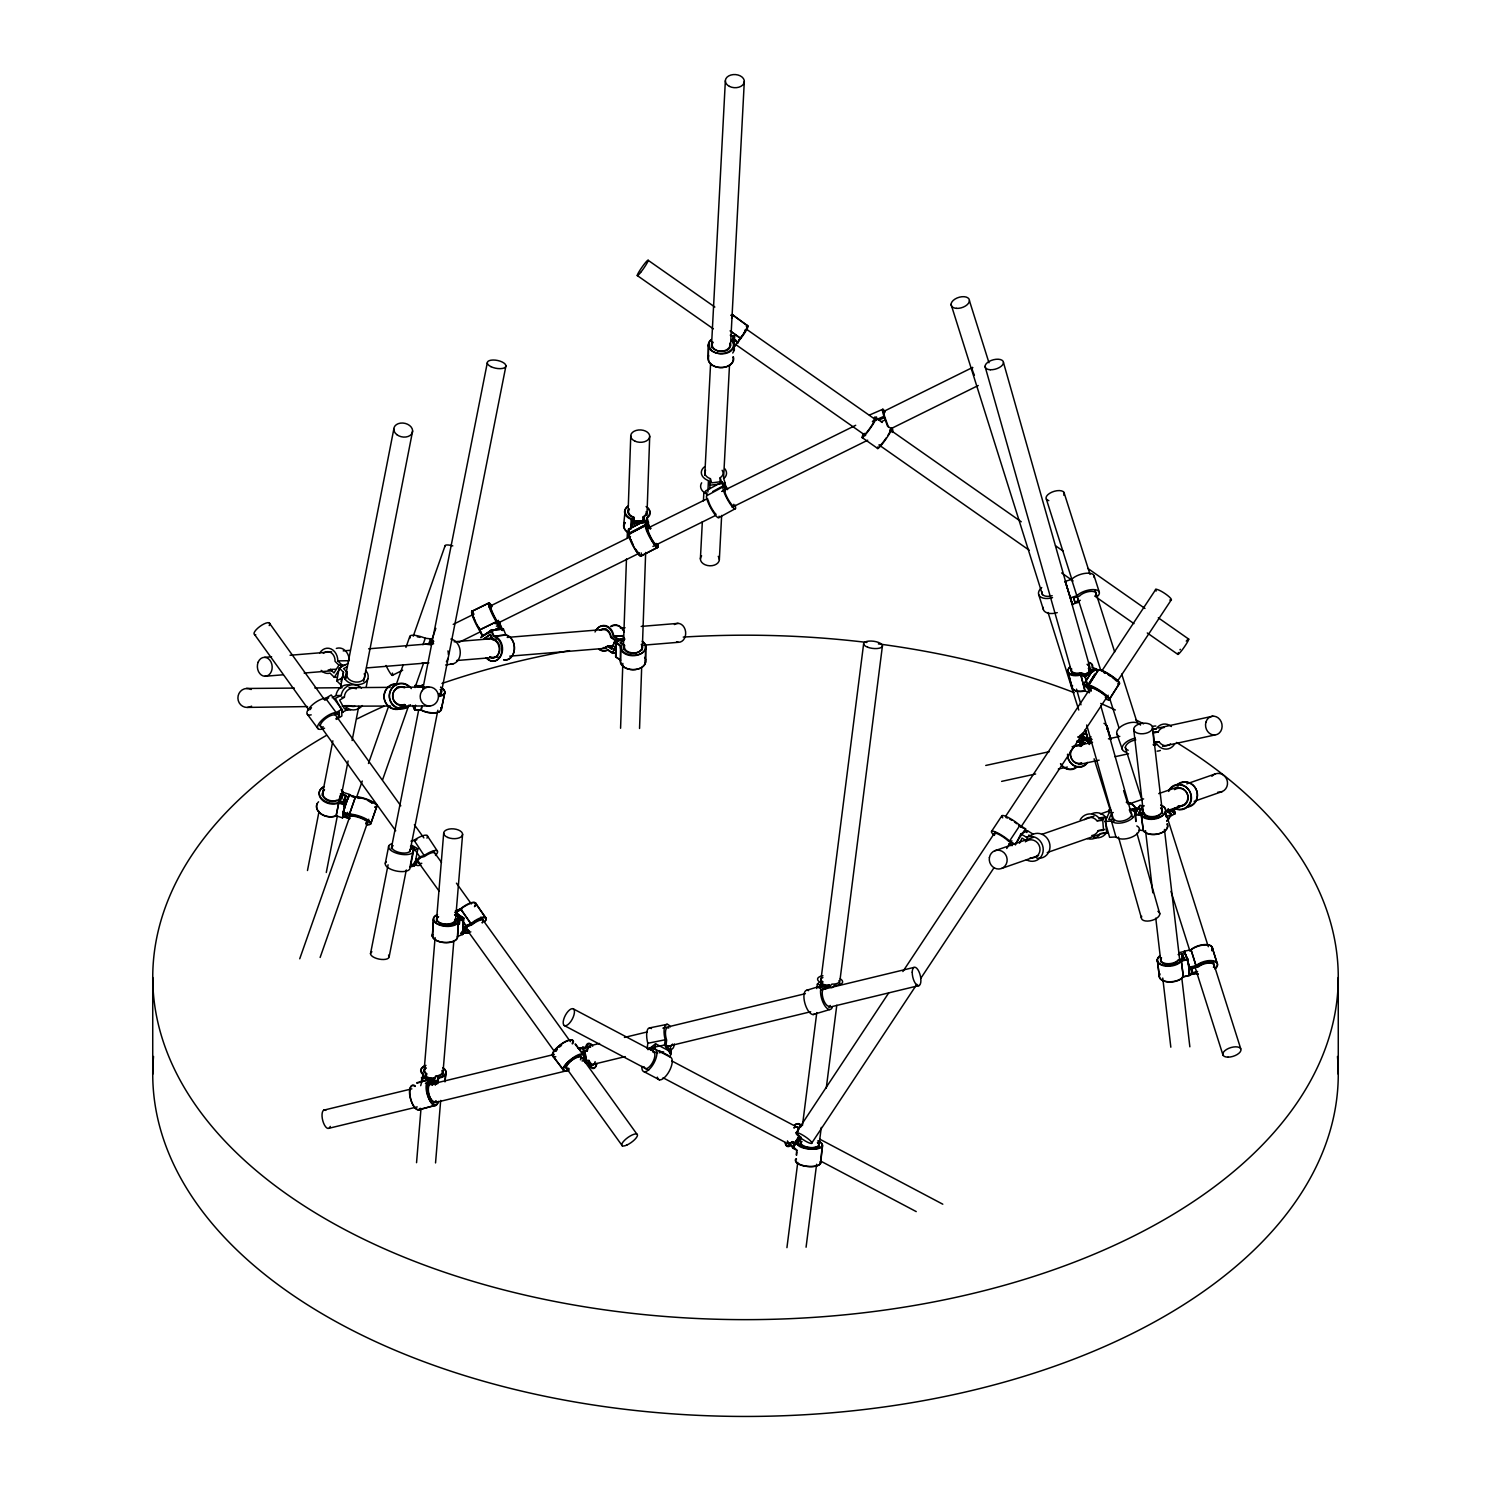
<?xml version="1.0" encoding="UTF-8"?>
<svg xmlns="http://www.w3.org/2000/svg" width="1491" height="1491" viewBox="0 0 1491 1491"><rect width="100%" height="100%" fill="white"/><g stroke="black" fill="none" stroke-linecap="round" stroke-linejoin="round"><path stroke-width="1.5" d="M595.021 631.998A12.618 10.064 89.4 0 1 605.495 625.624A12.618 10.064 89.4 0 1 613.77 635.949L618.504 639.192L621.337 639.154L616.1 642.416L615.597 656.86L620.331 660.103A12.618 8.238 2 0 0 632.967 669.627A12.618 8.238 2 0 0 645.342 660.438M620.331 660.103L620.834 645.659L616.1 642.416M620.573 728.26L622.828 663.402M623.313 649.517L626.462 558.995M627.189 538.102L627.431 531.131M628.084 512.55L630.749 435.912M624.356 648.809L624.487 645.193L620.498 642.453L624.039 640.254M631.066 527.609L631.364 519.353A12.618 8.238 2 0 1 627.953 506.306M632.519 527.329L631.364 519.353M633.172 522.931L633.358 517.526A9.188 6.001 2 0 1 628.867 509.382M643.087 520.359L643.217 516.743A9.188 6.001 2 0 0 646.237 511.562M639.546 728.465L641.633 668.378M642.286 649.89L645.659 552.453M646.498 523.881L646.703 517.694A12.618 8.238 2 0 0 648.045 508.207M646.964 515.29L649.703 436.323M647.784 528.541L646.703 517.694M645.286 663.029L645.789 648.585M432.595 936.59L433.285 919.891M454.774 923.637L454.941 919.462L459.545 917.636L459.284 923.898M432.483 934.037A12.618 6.523 4.7 0 0 443.815 942.592A12.618 6.523 4.7 0 0 457.383 936.553L462.769 934.391L463.477 917.71L458.408 919.705L457.718 936.404A12.618 6.113 2.4 0 1 444.169 942.387A12.618 6.113 2.4 0 1 432.781 934.671M708.02 358.231L708.728 344.477M700.397 558.92L702.336 521.775M703.417 500.901L703.901 491.601M704.758 475.368L710.573 363.953M711.412 347.72L725.353 80.812M707.852 492.086L708.449 480.624A12.618 8.741 3 0 1 704.516 466.813M709.735 488.694L710.368 478.667A9.188 6.355 3 0 1 705.56 470.075M719.948 482.301L720.19 477.716A9.188 6.355 3 0 0 722.129 470.28M719.352 559.535L721.644 515.439M723.582 478.313L729.528 364.587M730.497 346.024L744.307 81.446M724.756 491.359L725.185 483.289L723.713 478.686A12.618 8.741 3 0 0 724.663 468.584M733.87 350.348L734.597 336.612L730.702 335.475M1184.264 954.426L1184.45 951.146L1191.067 949.804A12.618 5.442 -17 0 1 1206.424 944.847A12.618 5.442 -17 0 1 1211.773 950.307M1184.45 951.146L1189.538 967.137L1189.11 974.965L1195.596 973.511A12.618 6.02 -17.6 0 0 1198.261 974.201M1135.508 813.527L1135.676 810.843L1137.242 810.303M796.66 1155.208L796.884 1152.003M797.424 1144.622L797.927 1137.726L799.791 1137.652L792.783 1148.163L797.014 1150.4M820.889 1162.738L822.156 1145.237M1137.391 810.004L1135.844 810.321L1135.844 821.15M432.278 936.087L433.62 919.798M421.002 1081.963L423.109 1074.601A12.618 6.523 4.7 0 1 425.42 1065.748M422.605 1080.714L423.109 1074.601M416.548 1162.682L420.947 1109.304M424.003 1072.178L435.092 937.597M436.416 921.363L443.684 833.189M425.83 1077.993L426.165 1073.911A9.188 4.734 4.7 0 1 425.662 1068.208M442.939 1067.742A12.618 6.523 4.7 0 1 438.168 1077.639L436.173 1083.733L433.415 1078.254L416.846 1083.193M437.664 1083.752L438.168 1077.639M454.923 923.991L455.258 919.91L459.862 918.102L459.358 924.196M435.54 1162.924L440.684 1100.433M442.79 1074.992L453.842 940.765M455.165 924.55L462.601 834.308M444.97 1081.832L445.809 1071.638M457.383 936.553L458.725 920.264L463.776 918.27L462.434 934.559L460.644 933.403M1184.32 954.259L1184.581 951.258L1189.632 967.734L1188.979 974.872L1195.484 973.418A12.618 5.442 -17 0 0 1198.112 973.996M623.685 524.72L625.158 510.202M630.805 529.361L631.867 518.98A12.618 8.126 5.8 0 1 628.457 505.952M632.78 526.994L631.867 518.98M633.302 522.707L633.843 517.265A9.188 5.908 5.8 0 1 629.407 508.971M634.607 525.372L633.843 517.265M643.329 520.508L643.683 516.874A9.188 5.908 5.8 0 0 646.703 511.916M650.095 528.578L646.609 524.087L647.169 517.955A12.618 8.126 5.8 0 0 646.069 506.53M647.802 528.82L648.455 522.297L647.169 517.955M651.474 1028.585A12.618 4.659 78.5 0 0 647.075 1031.008A12.618 4.659 78.5 0 0 647.802 1043.29L647.169 1048.546L664.557 1045.023L670.857 1054.379L671.472 1049.105A12.618 4.659 78.5 0 0 674.342 1043.98M641.969 1066.4A12.618 5.256 -62.1 0 0 651.697 1066.568A12.618 5.256 -62.1 0 0 654.922 1049.03L655.555 1043.775L670.894 1051.882L670.26 1057.138A12.618 5.256 -62.1 0 1 668.098 1073.129A12.618 5.256 -62.1 0 1 657.363 1077.154M664.557 1045.023L665.191 1039.767A12.618 4.659 78.5 0 1 664.837 1026.348A12.618 4.659 78.5 0 1 670.41 1026.852M672.516 1044.091A9.188 3.392 78.5 0 1 670.689 1045.731L670.13 1050.521L666.123 1044.557L666.645 1040.103A9.188 3.392 78.5 0 1 665.638 1030.635A9.188 3.392 78.5 0 1 668.732 1028.063M816.788 988.57L817.348 984.172L819.528 981.954A12.618 4.808 7.2 0 1 822.957 975.748M796.213 1154.873L796.828 1150.046L791.087 1144.92A12.618 5.386 -59 0 1 785.235 1142.553M797.573 1144.268L798.449 1137.372L800.294 1137.391L792.765 1147.604M786.931 1247.65L797.76 1162.384M799.81 1146.244L800.984 1137.037M802.456 1125.5L816.788 1012.594M820.59 982.625L863.624 643.87M820.125 988.123L820.684 983.743L822.678 981.73A9.188 3.504 7.2 0 1 822.902 977.556M822.119 986.11L822.678 981.73M806.072 1247.222L816.602 1164.266M818.652 1148.126L821.28 1127.382M826.256 1088.206L836.786 1005.251M839.433 984.507L882.448 645.752M820.348 1163.315L822.585 1145.815M420.704 1085.69L423.63 1074.34A12.618 6.635 8.1 0 1 425.941 1065.375M426.091 1077.788L426.668 1073.781A9.188 4.827 8.1 0 1 426.184 1067.91M437.963 1082.671L438.615 1078.068A12.618 6.635 8.1 0 0 443.386 1068.152M444.914 1081.441L446.219 1072.253M890.164 427.936L887.462 426.053L883.977 416.324A12.618 1.808 66.6 0 1 885.114 411.833M888.45 427.116L885.393 418.636A9.188 1.305 66.6 0 1 884.648 412.69M340.749 687.836A12.618 9.226 11.1 0 1 340.992 685.021L336.742 680.791L339.258 668.005L348.055 663.42M341.085 681.424L341.924 677.156M340.992 685.021L343.489 672.236L339.258 668.005M307.481 870.52L319.055 811.365M322.168 795.43L332.847 740.822M344.868 679.374L393.81 429.073M345.931 678.591L347.179 672.217L343.582 668.639L347.403 666.645M343.359 816.006L342.557 817.851L336.09 815.838L338.681 803.034A12.618 9.226 11.1 0 1 321.478 799.306A12.618 9.226 11.1 0 1 323.92 786.689M339.184 800.35L340.023 796.101M326.287 872.496L337.413 815.596M340.078 801.953L348.093 760.988M352.1 740.505L358.772 706.38M363.674 681.35L412.616 431.048M366.152 687.295L367.811 678.778M343.75 806.333L345.837 795.691L340.433 793.957M349.677 818.727L343.284 816.695L344.346 813.676L342.483 817.888L345.055 805.065L349.639 794.442L343.247 792.411A12.618 9.226 11.1 0 0 341.327 789.764A12.618 8.778 11.7 0 1 343.34 792.355L341.942 799.064M375.024 806.855A12.618 2.758 19 0 0 371.837 801.841A12.618 2.758 19 0 0 355.361 797.126L348.987 795.094L345.26 804.45L342.483 817.888M441.112 707.815A12.618 5.312 11.2 0 1 435.577 712.698A12.618 5.312 11.2 0 1 421.207 709.996L414.74 709.586L415.355 706.473M385.312 863.233L388.666 846.236M370.495 953.755L388.089 864.78M391.238 848.808L418.747 709.66M422.792 689.122L487.277 362.909M421.207 709.996L422.046 705.746M389.17 956.644L406.298 869.961M409.913 851.696L437.869 710.256M441.019 694.303L505.952 365.798M409.95 867.11L413.305 850.112L417.89 848.77L414.535 865.768L409.95 867.11A12.618 5.312 11.2 0 1 395.861 870.912A12.618 5.312 11.2 0 1 386.337 861.798M441.392 709.455L444.747 692.476M410.696 865.339L414.051 848.342L410.491 846.31M317.117 803.705A12.618 9.226 11.1 0 0 321.665 814.347A12.618 9.226 11.1 0 0 336.183 815.819L338.867 802.419A12.618 8.778 11.7 0 1 321.683 798.617A12.618 8.778 11.7 0 1 324.013 786.596M339.147 800.499L340.078 796.026M343.638 806.706L345.949 795.504L340.544 793.79M441.019 707.554A12.618 5.871 12.2 0 1 435.372 712.978A12.618 5.871 12.2 0 1 421.04 710.089L414.554 709.697L415.542 705.131M421.04 710.089L421.916 705.97M441.261 709.381L444.821 692.849M349.807 818.503L343.415 816.472L342.911 812.707L348.987 795.094M355.361 797.126L349.285 814.738A12.618 2.758 19 0 1 367.215 820.218A12.618 2.758 19 0 1 366.413 824.318M343.284 816.695L343.023 812.185L349.136 794.833L355.51 796.865A12.618 3.373 19.4 0 1 372.005 801.468A12.618 3.373 19.4 0 1 374.931 807.321M365.835 823.144A9.188 2.013 19 0 0 363.99 819.547A9.188 2.013 19 0 0 351.671 816.062L345.856 814.216L346.173 816.621L349.789 817.758L346.098 816.695L347.627 812.353M405.943 647.411L409.764 636.564M343.023 812.185L349.416 814.216L355.51 796.865M299.728 958.788L350.702 813.956M356.871 796.399L362.276 781.042M368.463 763.485L388.536 706.436M396.271 684.481L403.222 664.725M413.249 636.21L444.914 546.228M422.978 644.727L425.27 638.223L430.526 638.856L433.788 641.316M428.849 643.627L430.526 638.856M320.136 957.446L368.724 819.23M382.609 779.737L408.832 705.15M415.001 687.593L423.481 663.458M430.433 643.721L435.819 628.363M622.996 639.714L615.075 640.366L611.608 649.107L607.601 646.367A9.188 7.175 85.3 0 1 603.184 647.616M598.991 649.33A12.618 9.859 85.3 0 0 607.899 650.095L612.633 653.338L618.057 639.62L624.971 639.061M345.837 795.691L342.93 802.438L337.115 800.592A9.188 6.71 11.1 0 1 325.15 798.952A9.188 6.71 11.1 0 1 324.348 789.969M605.57 647.001A9.188 7.325 89.4 0 0 607.657 645.938L611.645 648.678L615.429 639.937L622.343 639.863M598.767 648.92A12.618 10.064 89.4 0 0 607.843 649.685L612.577 652.909L618.504 639.192M345.949 795.504L343.116 801.916L337.301 800.071A9.188 6.393 11.7 0 1 325.318 798.3A9.188 6.393 11.7 0 1 324.516 789.708M1136.794 825.939A12.618 6.374 -15.8 0 1 1133.514 836.339A12.618 6.374 -15.8 0 1 1115.939 836.936L1109.621 837.327L1105.129 821.485L1109.08 812.819L1113.292 812.539M1015.39 844.931L1020.832 833.898L1027.579 830.86L1033.226 834.196A12.618 11.63 65.7 0 1 1049.869 844.689A12.618 11.63 65.7 0 1 1036.636 858.033M1019.509 843.216L1022.025 838.11L1026.777 840.943A9.188 8.461 65.7 0 1 1039.823 847.447A9.188 8.461 65.7 0 1 1030.262 857.735M1027.579 830.86L1026.777 832.481L1025.528 828.754L1019.9 825.399A12.618 2.423 33.5 0 0 1006.369 816.583A12.618 2.423 33.5 0 0 1002.716 817.851M1025.417 841.856L1027.094 838.464M426.165 1073.911L424.544 1076.875L434.142 1078.813L435.633 1076.055A9.188 4.734 4.7 0 0 442.007 1070.463M426.668 1073.781L425.047 1076.744L434.589 1079.111L436.099 1076.353A9.188 4.827 8.1 0 0 442.454 1070.948M438.354 1101.327A12.618 5.33 73.4 0 1 431.402 1102.65A12.618 5.33 73.4 0 1 426.072 1086.92A12.618 5.33 73.4 0 1 431.644 1081.515L433.415 1078.254M438.019 1101.886A12.618 5.107 76.4 0 1 431.384 1103.116A12.618 5.107 76.4 0 1 426.78 1087.2A12.618 5.107 76.4 0 1 432.222 1081.832L433.993 1078.571L436.434 1084.125M434.123 1082.168L432.52 1085.131A9.188 3.709 76.4 0 0 428.886 1093.928A9.188 3.709 76.4 0 0 436.136 1100.749M438.615 1078.068L436.844 1081.329L421.86 1077.602M730.255 335.195L734.131 336.183L731.727 340.47A12.618 8.573 -0.8 0 1 728.689 351.634A12.618 8.573 -0.8 0 1 712.064 351.149A12.618 8.573 -0.8 0 1 710.797 339.873M734.597 336.612L732.174 340.917A12.618 8.741 3 0 1 729.155 352.174A12.618 8.741 3 0 1 712.53 351.112A12.618 8.741 3 0 1 711.263 339.557M738.026 342.222L740.207 337.879M734.28 346.732L740.505 338.14A12.618 1.361 -55 0 0 746.935 328.001A12.618 1.361 -55 0 0 746.488 326.212M732.733 353.032L734.336 350.18L734.131 336.183M734.057 346.974L740.598 338.625A12.618 1.826 -52.9 0 0 747.233 328.616A12.618 1.826 -52.9 0 0 746.432 326.585M1140.075 805.42L1135.024 814.067L1141.361 814.776A12.618 6.989 -6.7 0 0 1160.538 816.602A12.618 6.989 -6.7 0 0 1160.967 805.345M1069.494 667.502A12.618 6.374 -15.8 0 0 1069.513 674.249A12.618 6.374 -15.8 0 0 1080.695 675.088L1085.019 676.821L1088.411 688.767L1083.696 684.854L1093.481 668.751L1097.823 670.484A12.618 1.994 31.3 0 1 1111.112 675.889A12.618 1.994 31.3 0 1 1118.082 683.4M1091.319 690.333L1087.069 686.811L1094.692 674.286M1083.696 684.854L1088.039 686.587L1097.823 670.484M1109.453 699.521L1119.256 683.418M344.868 665.079L338.923 665.191L333.965 672.963L330.387 669.403A9.188 7.362 88.9 0 1 328.169 669.981M321.161 670.372A12.618 10.12 88.9 0 0 330.051 673.112L334.301 677.324L342.073 665.135L337.823 660.904A12.618 10.12 88.9 0 0 331.021 648.92A12.618 10.12 88.9 0 0 319.764 652.909M485.078 921.345A12.618 3.988 -35.7 0 0 483.028 917.133A12.618 3.988 -35.7 0 0 471.007 923.6L465.956 925.594L460.98 933.366L462.769 934.391M1091.077 691.321L1083.64 684.257L1093.984 668.639L1098.327 670.372A12.618 2.423 33.5 0 1 1111.596 675.796A12.618 2.423 33.5 0 1 1118.045 684.127M1091.002 690.165L1086.958 686.326L1094.99 674.174M991.627 831.288L1001.952 815.652M1083.64 684.257L1087.983 685.99L1098.327 670.372M796.287 1132.582L888.748 992.876M902.875 971.536L995.336 831.848M1005.605 816.322L1091.636 686.326M1101.905 670.82L1155.842 589.318M994.199 835.37A12.618 2.423 33.5 0 1 994.739 831.661A12.618 2.423 33.5 0 1 1009.575 841.017L1019.9 825.399M811.533 1143.411L916.835 984.321M920.692 978.487L993.882 867.911M1006.723 848.509L1011.867 840.738M1020.85 827.151L1108.167 695.235M1117.15 681.648L1171.087 600.165M1108.913 699.689L1119.256 684.071M1025.528 828.754L1015.203 844.372L1009.575 841.017M799.661 1136.012L793.864 1143.895L792.448 1141.621A9.188 3.914 -59 0 1 789.168 1142.907M462.769 930.552L465.993 926.191L471.063 924.196A12.618 3.504 -33.8 0 1 483.177 917.897A12.618 3.504 -33.8 0 1 484.892 921.624M411.628 865.731L419.586 856.878L424.171 855.536A12.618 3.578 -33.4 0 1 435.801 850.429A12.618 3.578 -33.4 0 1 435.502 855.48M434.701 853.579A9.188 2.609 -33.4 0 0 424.544 856.468L420.369 857.698L415.299 863.345L419.176 862.208A9.188 2.609 -33.4 0 0 421.804 863.308M832.313 1007.245A12.618 5.237 73.3 0 1 824.821 1005.717A12.618 5.237 73.3 0 1 820.628 989.67A12.618 5.237 73.3 0 1 827.058 987.023L829.238 984.824L830.245 987.284M584.975 1059.505L586.298 1058.219L584.342 1055.777M584.789 1060.045L586.168 1058.834L575.601 1044.129M1079.521 735.827L1082.895 733.181M1083.1 740.393L1081.739 736.107L1086.044 732.752A9.188 5.2 -17.5 0 1 1086.063 731.093M1083.174 740.244L1082 736.032L1086.305 732.659A9.188 5.517 -15.4 0 1 1086.324 730.87M1085.038 729.975L1089.25 744.121L1085.653 738.735L1080.938 742.425A12.618 11.071 72.1 0 0 1077.602 741.828M1089.548 744.512L1086.119 739.089L1081.404 742.779A12.618 10.959 77.7 0 0 1078.123 742.164M1081.739 736.107L1088.411 738.94L1091.077 736.852M1084.908 742.443L1080.621 745.817A9.188 8.051 72.1 0 0 1073.129 746.861M1091.58 739.033L1088.43 741.493L1077.937 737.057M1091.99 739.48L1088.84 741.94L1078.179 736.889M647.951 1049.701L655.555 1043.775M650.467 1049.869L653.412 1047.577L652.872 1052.031A9.188 3.821 -62.1 0 1 652.182 1063.232A9.188 3.821 -62.1 0 1 644.037 1066.661M669.757 1052.758L670.894 1051.882M480.792 637.626L490.856 630.395L503.399 628.96L505.952 635.11A12.618 9.859 85.3 0 1 514.358 649.517A12.618 9.859 85.3 0 1 503.604 659.991M503.399 628.96L502.15 629.836L498.963 627.692L496.317 621.728A12.618 1.938 63.7 0 1 488.88 605.905A12.618 1.938 63.7 0 1 492.142 606.464M480.829 637.421L491.415 630.134L503.306 629.165L502.02 630.059L499.41 627.618L496.317 620.498A9.188 1.398 63.7 0 1 490.856 609.707A9.188 1.398 63.7 0 1 491.508 606.893M1092.158 669.869L1084.908 674.808L1080.956 673.242A9.188 4.641 -15.8 0 1 1071.358 669.329M1085.019 676.821L1093.704 670.931M1096.425 669.086L1095.028 670.037L1093.481 668.751M644.597 657.363A12.618 8.592 -0.8 0 1 635.185 669.589A12.618 8.592 -0.8 0 1 620.685 660.159L615.951 656.916L615.746 642.919L623.946 637.384M623.685 640.44L620.144 642.845L624.133 645.584A9.188 6.244 -0.8 0 0 633.843 653.356A9.188 6.244 -0.8 0 0 641.279 644.392M1069.811 667.092A12.618 6.057 -13 0 0 1069.737 673.466A12.618 6.057 -13 0 0 1080.956 674.51L1085.299 676.243L1094.114 670.857M311.209 714.86A12.618 4.585 -36.5 0 1 309.811 707.424A12.618 4.585 -36.5 0 1 325.616 698.328L331.226 694.955L341.812 709.25L341.868 716.053L336.258 719.426M325.56 699.764L328.728 697.844M332.213 697.807L335.96 695.552A12.618 12.133 89.5 0 1 349.379 684.835M334.133 698.888L341.197 695.514A12.618 12.133 89.5 0 1 361.456 688.078M356.368 688.767A9.188 8.834 89.5 0 0 344.384 697.266L339.631 700.118L344.44 708.747L349.546 705.672A9.188 8.834 89.5 0 0 355.026 706.305M324.572 728.242A12.618 4.585 -36.5 0 1 319.391 722.949A12.618 4.585 -36.5 0 1 336.202 712.623L341.812 709.25M341.83 712.437L348.726 709.064A12.618 12.133 89.5 0 0 362.406 705.578M335.922 718.532L339.333 716.481L339.296 712.139L334.562 714.99A9.188 3.336 -36.5 0 0 322.895 721.048A9.188 3.336 -36.5 0 0 323.379 726.937M1174.013 809.743L1175.169 813.676L1168.012 808.998L1169.279 811.384L1174.796 808.308A12.618 11.816 70.8 0 0 1190.172 802.307A12.618 11.816 70.8 0 0 1184.227 785.72A12.618 11.816 70.8 0 0 1168.553 790.901M1166.707 821.112A12.618 6.523 -16.3 0 0 1169.652 816.77L1175.318 813.49L1168.329 809.389L1169.634 811.756L1175.169 808.681A12.618 11.835 62.4 0 0 1190.582 802.661A12.618 11.835 62.4 0 0 1184.339 786.204A12.618 11.835 62.4 0 0 1168.627 791.404M631.96 532.045L646.609 524.087M641.205 552.919A12.618 2.348 61.4 0 1 634.719 548.856A12.618 2.348 61.4 0 1 629.668 533.927L646.143 524.962L643.683 516.874M641.41 555.994L657.866 547.029M727.813 489.085L722.073 482.003L705.597 490.93L707.051 495.534A12.618 2.386 61.6 0 0 711.673 509.605A12.618 2.386 61.6 0 0 719.091 516.203M712.884 491.434L723.88 485.488L727.273 489.682M707.051 495.534L723.545 486.606L722.073 482.003M721.905 491.452L725.204 489.663L723.88 485.488M719.016 517.526L735.492 508.599M1169.634 811.756L1179.064 806.631M336.742 680.791L341.979 678.07M650.766 528.615L645.435 520.732L628.531 529.081L629.817 533.443A12.618 1.938 63.7 0 0 633.899 546.787A12.618 1.938 63.7 0 0 640.85 554.857M630.171 532.604L647.075 524.254L650.244 528.932M488.694 603.016L471.79 611.385L488.955 603.035M629.817 533.443L646.721 525.074A12.618 1.938 63.7 0 0 651.679 540.059A12.618 1.938 63.7 0 0 657.345 544.55M453.227 624.375L474.082 614.05M488.675 606.837L630.488 536.685M647.169 528.429L707.647 498.516M722.24 491.303L855.704 425.289M882.802 411.87L972.486 367.513M482.525 636.377L479.412 630.097L496.317 621.728M495.236 623.462L498.609 621.784A9.188 1.398 63.7 0 0 498.329 620.368M392.245 675.386L402.682 670.223M458.986 642.379L479.841 632.054M496.522 623.797L638.316 553.664M652.928 546.433L715.475 515.495M732.156 507.238L867.706 440.199M890.649 428.849L978.245 385.517M496.428 626.201L500.175 624.338A12.618 1.938 63.7 0 0 499.727 622.343M640.739 555.919L657.661 547.57M482.059 636.061L498.963 627.692M482.674 636.154L479.636 629.854L496.764 621.654A12.618 1.305 64.4 0 1 489.887 607.061A12.618 1.305 64.4 0 1 490.483 604.47M495.031 623.629L498.46 621.989A9.188 0.951 64.4 0 0 498.069 620.573M482.283 635.8L499.41 627.618M1020.832 833.898L1026.46 837.252L1033.226 834.196M869.421 415.057L882.896 409.224M878.199 418.822L883.977 416.324M878.889 420.052L883.678 417.983M881.274 421.711L885.132 420.052M474.492 906.658A12.618 3.988 -35.7 0 0 472.461 902.428A12.618 3.988 -35.7 0 0 460.439 908.895L455.389 910.908L465.956 925.594M474.697 906.398A12.618 3.504 -33.8 0 0 472.982 902.651A12.618 3.504 -33.8 0 0 460.849 908.97L455.799 910.964L465.993 926.191M456.749 911.411L461.353 909.603M457.085 911.374L461.688 909.566M468.565 930.775A9.188 2.907 -35.7 0 1 467.988 930.067L463.701 931.745L467.317 926.116L471.92 924.308A9.188 2.907 -35.7 0 1 480.978 919.295A9.188 2.907 -35.7 0 1 482.339 922.594M461.576 933.739L464.95 932.415A12.618 3.504 -33.8 0 0 470.839 931.856M461.986 933.776L465.341 932.453A12.618 3.988 -35.7 0 0 468.603 932.975M994.553 850.858L1033.449 837.308M1042.079 834.289L1093.947 816.211M1100.414 813.956L1111.224 810.191M1128.501 804.171L1143.634 798.896M1158.749 793.622L1178.207 786.838M1186.836 783.837L1214.923 774.053M1139.907 808.402L1135.676 807.917L1129.339 810.135L1135.676 810.843M1001.859 868.358L1038.575 855.554M1047.222 852.554L1099.072 834.475M1166.055 811.123L1185.494 804.357M1194.142 801.338L1222.229 791.553M1174.796 808.308L1181.133 806.091L1169.279 811.384M1076.949 741.549L1085.653 738.735M1094.04 577.483A12.618 5.442 -17.6 0 0 1086.231 573.234A12.618 5.442 -17.6 0 0 1071.619 579.365L1065.189 581.397L1065.543 582.515M1077.546 598.115L1078.832 602.215L1072.42 604.246L1070.408 597.816L1076.837 595.785A12.618 5.442 -17.6 0 1 1093.183 589.579A12.618 5.442 -17.6 0 1 1098.047 595.878M1080.323 600.314L1074.899 602.029L1073.595 597.928L1079.465 596.083A9.188 3.951 -17.6 0 1 1091.673 591.331A9.188 3.951 -17.6 0 1 1094.785 596.288M806.799 990.21L823.423 985.216M818.876 987.937L823.051 986.688M825.138 986.054L829.238 984.824M822.902 988.272L827.058 987.023M813.135 1014.551L829.779 1009.556M425.438 1083.379L431.644 1081.515M419.679 1109.77L436.267 1104.831M411.013 841.166L414.069 840.272A12.618 3.578 -33.4 0 1 424.693 835.24A12.618 3.578 -33.4 0 1 426.966 838.166M414.051 848.342L409.876 849.572A9.188 3.858 11.2 0 1 399.513 852.517A9.188 3.858 11.2 0 1 393.139 845.658M413.156 865.283L416.213 864.389A12.618 3.578 -33.4 0 0 420.816 865.041M417.014 1082.671L433.993 1078.571M425.848 1083.379L432.222 1081.832M578.135 1048.043L585.683 1047.334A12.618 5.107 76.4 0 1 592.728 1046.235M323.677 1110.18L411.87 1088.84M427.693 1085.019L554.335 1054.398M586 1046.738L599.568 1043.458M624.431 1037.438L647.057 1031.977M662.88 1028.138L805.345 993.677M821.187 989.856L913.89 967.435M579.309 1048.881L585.683 1047.334M582.813 1051.584L587.063 1050.559A9.188 3.709 76.4 0 1 590.66 1047.073M582.049 1060.94L588.908 1060.306A9.188 3.709 76.4 0 0 594.779 1063.139M329.026 1128.258L417.219 1106.918M433.042 1103.098L568.723 1070.277M591.331 1064.816L625.251 1056.597M665.955 1046.757L810.694 1011.755M828.791 1007.376L919.239 985.514M418.971 1109.49L435.931 1105.39M1179.586 952.563L1183.984 951.519L1187.898 959.626L1189.743 975.412L1183.239 976.866A12.618 6.449 -7.3 0 1 1167.062 981.637A12.618 6.449 -7.3 0 1 1160.147 973.977M1178.095 954.575L1181.86 953.811L1184.208 958.489L1178.3 959.831A9.188 4.697 -7.3 0 1 1166.186 963.596A9.188 4.697 -7.3 0 1 1161.526 957.688A9.188 5.088 -6.7 0 0 1166.391 964.174A9.188 5.088 -6.7 0 0 1178.449 960.316L1184.357 958.974L1181.86 953.811L1182.549 959.85M1160.035 955.75A12.618 6.449 -7.3 0 0 1163.222 965.068A12.618 6.449 -7.3 0 0 1181.245 960.484L1187.731 959.03L1189.818 975.3L1183.332 976.754A12.618 6.989 -6.7 0 1 1168.888 982.029A12.618 6.989 -6.7 0 1 1159.197 975.654L1157.351 959.869M1160.11 955.582A12.618 6.989 -6.7 0 0 1163.39 965.721A12.618 6.989 -6.7 0 0 1181.394 961.08L1187.898 959.626M1189.538 967.137L1196.024 965.665A12.618 6.02 -17.6 0 1 1212.91 960.726A12.618 6.02 -17.6 0 1 1215.109 968.833M1189.632 967.734L1196.117 966.261A12.618 5.442 -17 0 1 1213.04 961.434A12.618 5.442 -17 0 1 1214.997 968.777M1197.608 971.48L1192.036 972.766L1192.446 968.218L1198.354 966.876A9.188 3.97 -17 0 1 1209.835 963.056A9.188 3.97 -17 0 1 1213.488 967.305M1076.875 741.083L1086.119 739.089M1079.764 744.028L1085.318 742.816L1081.012 746.19A9.188 7.977 77.7 0 0 1070.538 754.576A9.188 7.977 77.7 0 0 1081.702 763.317M985.756 765.461L1049.384 751.669M1072.085 746.73L1092.549 742.294M1108.447 738.846L1119.797 736.386M1158.414 727.999L1212.947 716.165M1152.618 729.602L1156.308 728.801A12.618 10.959 77.7 0 1 1171.441 726.508M1153.587 732.957L1158.209 731.951A9.188 7.977 77.7 0 1 1164.359 727.459M1154.481 742.872L1159.103 741.866A9.188 7.977 77.7 0 0 1170.547 743.879M1153.419 745.165L1157.128 744.363A12.618 10.959 77.7 0 0 1174.703 743.879M1001.635 781.377L1035.63 773.978M1058.312 769.039L1067.37 767.064M1078.701 764.603L1099.109 760.168M1114.97 756.72L1128.575 753.756M1162.57 746.357L1214.699 735.007M649.89 1027.839L667.278 1024.317M647.802 1043.29L665.191 1039.767M666.347 1046.607L670.689 1045.731M659.264 1052.721L663.607 1051.845M1140 808.849L1129.507 809.613L1135.844 810.321M1080.192 819.77A12.618 11.853 79.1 0 1 1099.072 818.112L1105.483 816.882A12.618 11.853 79.1 0 0 1091.99 813.639M1099.072 818.112L1106.974 817.422M1084.609 819.547A9.188 8.629 79.1 0 1 1096.985 820.758L1103.415 819.528A9.188 8.629 79.1 0 0 1101.327 817.571M1091.747 835.575A9.188 8.629 79.1 0 0 1098.177 830.673L1104.589 829.443M1087.424 838.632A12.618 11.853 79.1 0 0 1100.283 833.711L1104.57 832.891M1100.283 833.711L1108.372 832.966M578.508 1048.173L586.093 1047.744A12.618 5.2 79.6 0 1 591.573 1044.613M579.664 1048.918L586.093 1047.744M583.037 1051.789L587.324 1051.006A9.188 3.783 79.6 0 1 589.858 1047.036M433.229 642.901L425.569 644.168L430.843 644.783A12.618 9.785 80.7 0 1 433.08 642.453M445.604 665.005L453.544 663.7M725.185 483.289L709.921 485.227L708.449 480.624M490.856 630.395L493.502 636.34L506.045 634.905A12.618 9.468 83.5 0 1 514.376 649.33A12.618 9.468 83.5 0 1 504.182 659.749M491.937 638.185L483.587 639.136L489.999 634.532L492.235 639.564A9.188 6.896 83.5 0 1 499.168 650.915A9.188 6.896 83.5 0 1 489.831 657.009M632.65 523.695L648.007 522.055M491.415 630.134L494.08 636.098L505.952 635.11M491.639 638.278L483.718 638.931L490.464 634.29L492.701 639.322A9.188 7.175 85.3 0 1 499.709 650.71A9.188 7.175 85.3 0 1 489.849 656.767M264.671 657.345L271.604 656.767M290.074 655.257L331.654 651.847M343.21 650.896L350.143 650.318M368.631 648.809L433.303 643.497M454.103 641.782L493.372 638.558M507.22 637.421L606.557 629.258M620.424 628.121L625.046 627.73M641.205 626.406L678.163 623.368M492.701 639.322L496.671 639.005M596.568 629.37A12.618 9.859 85.3 0 1 606.408 626.537A12.618 9.859 85.3 0 1 613.341 636.396L623.238 635.576M607.601 646.367L613.547 645.883M264.876 676.28L283.365 674.771M304.145 673.056L331.859 670.782M366.525 667.931L428.886 662.805M456.619 660.532L498.199 657.102M509.736 656.17L606.762 648.194M643.721 645.156L678.368 642.304M612.633 653.338L615.895 653.058M635.017 521.216L644.783 520.545M633.153 523.341L648.455 522.297M1096.985 820.758L1102.744 820.404L1103.526 830.319L1098.177 830.673M1105.129 821.485L1111.447 821.075A12.618 6.374 -15.8 0 0 1130.532 819.603A12.618 6.374 -15.8 0 0 1129.619 809.315M337.823 660.904L349.248 660.699A12.618 10.12 88.9 0 0 336.332 648.436M330.387 669.403L336.09 669.291M334.301 677.324L337.432 677.268M247.599 707.405L307.537 706.585M613.77 635.949L622.996 635.856M607.657 645.938L613.416 645.883M611.645 648.678L616.268 648.641M612.577 652.909L615.746 652.89M246.462 688.469L294.323 688.096M314.825 687.947L342.166 687.724M348.987 687.668L390.008 687.351M396.848 687.295L428.737 687.034M335.96 695.552L341.197 695.514M341.756 697.285L344.384 697.266M349.546 705.672L344.291 705.709A9.188 8.834 89.6 0 0 346.918 706.492M345.241 709.082L348.726 709.064M342.129 706.175L390.623 706.063M399.849 706.044L429.874 705.97M1152.394 728.801L1156.308 728.801M1158.209 731.951L1153.233 731.951L1153.754 741.866L1159.103 741.866M1153.195 744.363L1157.128 744.363M414.666 685.525L421.319 685.785A12.618 5.871 12.2 0 1 423.425 684.686M418.132 686.848L424.171 687.183M1144.305 805.885L1139.888 805.364L1134.912 814.664L1141.249 815.372A12.618 7.474 -8.1 0 0 1160.408 817.18A12.618 7.474 -8.1 0 0 1160.743 805.103M1142.851 813.695L1141.938 807.171L1138.77 813.098L1144.137 813.695A9.188 5.442 -8.1 0 0 1156.625 816.472A9.188 5.442 -8.1 0 0 1160.613 807.992A9.188 5.088 -6.7 0 1 1156.774 815.912A9.188 5.088 -6.7 0 1 1144.268 813.229L1138.9 812.632L1142.125 807.116L1142.907 813.9M1138.975 830.096L1143.411 830.58A12.618 7.474 -8.1 0 0 1159.159 833.767A12.618 7.474 -8.1 0 0 1167.211 823.684M430.414 643.348L433.62 643.721M587.063 1050.559L584.621 1050.186L586.298 1059.915M587.324 1051.006L584.901 1050.633L586.112 1060.436L588.721 1060.847A9.188 3.783 79.6 0 0 595.133 1061.629M586.298 1058.219L583.428 1057.79A12.618 4.175 -38.7 0 0 578.471 1054.715A12.618 4.175 -38.7 0 0 565.424 1065.096A12.618 4.175 -38.7 0 0 567.065 1070.799M586.168 1058.834L583.298 1058.386A12.618 3.988 -35.7 0 0 577.446 1055.833A12.618 3.988 -35.7 0 0 563.84 1066.736A12.618 3.988 -35.7 0 0 569.096 1069.774M421.338 1077.863L436.397 1080.9M820.684 983.743L830.04 986.017L831.885 984.135A9.188 3.504 7.2 0 0 838.967 980.649M817.348 984.172L832.034 987.713L834.215 985.514A12.618 4.808 7.2 0 0 840.253 978.767M351.932 796.604L355.92 797.704M338.867 802.419L345.26 804.45M338.681 803.034L345.055 805.065M342.911 812.707L351.746 815.67A9.188 2.46 19.4 0 1 364.065 819.025A9.188 2.46 19.4 0 1 365.78 823.274M1087.069 664.315A9.188 4.641 -15.8 0 1 1088.505 668.415L1092.568 669.832L1085.206 674.323L1081.255 672.758A9.188 4.398 -13 0 1 1071.675 668.807M1086.958 686.326L1090.89 687.891A9.188 1.771 33.5 0 1 1099.463 691.004A9.188 1.771 33.5 0 1 1105.949 697.807M1087.069 686.811L1091.021 688.376A9.188 1.454 31.3 0 1 1100.787 692.309A9.188 1.454 31.3 0 1 1105.334 697.583M1072.104 685.45A12.618 6.057 -13 0 0 1084.74 690.818L1089.53 692.681M1082 736.032L1088.803 739.256L1089.958 743.469M659.152 1050.633L668.751 1055.703M654.922 1049.03L670.26 1057.138M573.364 1008.904A9.486 3.951 -62.1 0 1 569.413 1023.236A9.486 3.951 -62.1 0 1 563.654 1019.527A9.486 3.951 -62.1 0 1 573.364 1008.904L657.512 1053.392M671.882 1060.977L799.12 1128.258M819.659 1139.105L942.797 1204.206M787.528 1141.528A9.188 3.821 -62.1 0 0 792.336 1142.106L796.175 1144.137M564.25 1025.528L648.641 1070.147M663.066 1077.769L790.677 1145.218M821.541 1161.545L916.238 1211.605M644.131 1071.731L659.488 1079.838M417.89 848.77L411.982 845.36L420.369 857.698M412.597 864.65L414.535 865.768M457.979 914.523L463.477 917.71M454.606 914.766L459.545 917.636M1166.484 811.16L1171.553 814.123L1166.353 817.012L1165.216 813.098M1018.558 825.324L1023.311 828.176M1028.771 835.053L1031.958 836.954M1012.967 843.794L1008.214 840.943A9.188 1.771 33.5 0 0 998.225 834.121A9.188 1.771 33.5 0 0 994.907 834.68M1008.811 843.608L1012.221 845.639M792.448 1141.621L796.138 1143.839M1166.186 810.806L1171.386 814.216M454.736 912.38L463.776 918.27M454.941 914.896L459.862 918.102M498.553 625.549L501.013 627.208M613.341 636.396L618.057 639.62M615.429 639.937L611.124 636.992A9.188 7.325 89.4 0 0 600.482 629.91M615.075 640.366L610.77 637.421A9.188 7.175 85.3 0 0 600.202 630.302M615.746 642.919L620.48 646.162A12.618 8.592 -0.8 0 0 636.881 655.276A12.618 8.592 -0.8 0 0 642.23 641.223M731.932 314.62L747.476 325.504M882.318 422.456L874.621 417.051L874.322 418.71A12.618 1.361 -55 0 1 874.826 421.263A12.618 1.361 -55 0 1 864.612 435.596A12.618 1.361 -55 0 1 863.643 433.657M648.231 260.347L714.841 307.034M747.196 329.716L876.615 420.406M889.941 429.743L1021.26 521.775M1055.535 545.781L1063.139 551.111M1087.89 568.462L1144.976 608.458M1158.302 617.796L1188.756 639.136M730.143 330.872L740.505 338.14M732.845 338.159L736.293 340.582M734.187 339.687L738.082 342.427M637.216 275.518L713.35 328.859M736.181 344.868L865.6 435.558M878.926 444.896L1029.293 550.272M1061.648 572.935L1073.073 580.95M1095.904 596.94L1133.961 623.629M1147.287 632.967L1177.741 654.307M862.245 437.646L877.789 448.53M732.491 314.601L747.569 325.989M730.553 331.039L740.598 338.625M732.994 338.42L736.349 340.954M734.411 340.06L738.194 342.93M1093.984 668.639L1095.456 670.037L1096.873 669.179L1092.083 667.353A12.618 6.374 -15.8 0 0 1088.915 662.339M338.923 665.191L335.065 661.352A9.188 7.362 88.9 0 0 331.188 652.76A9.188 7.362 88.9 0 0 323.342 653.375M575.023 1044.166L583.093 1054.23M552.639 1056.113L563.896 1070.184M650.747 528.224L644.857 520.62L628.382 529.585L629.668 533.927M336.686 712.903L339.333 716.481M325.616 698.328L336.202 712.623M307.407 714.375L317.974 728.67M475.387 903.192L485.954 917.897M269.181 622.828L324.814 700.192M334.319 713.388L400.799 805.83M414.368 824.691L423.854 837.905M433.359 851.1L441.504 862.432M456.432 883.175L471.342 903.937M480.848 917.133L570.401 1041.65M579.906 1054.864L636.881 1134.092M460.439 908.895L471.007 923.6M465.341 926.396L467.988 930.067M254.607 634.57L308.879 710.033M319.726 725.129L395.711 830.785M416.064 859.077L439.137 891.152M466.273 928.874L554.466 1051.509M565.313 1066.605L622.306 1145.833M456.097 919.574L458.743 923.264M552.621 1055.33L563.188 1070.016M475.778 903.229L485.991 918.475M460.849 908.97L471.063 924.196M456.022 919.09L458.576 922.892M427.097 835.482L437.18 850.746M414.069 840.272L424.171 855.536M797.629 1133.831L799.157 1136.272L793.752 1144.38L792.336 1142.106M798.449 1137.372L800.108 1140.056A12.618 4.808 7.2 0 0 802.27 1147.008A12.618 4.808 7.2 0 0 819.715 1148.2A12.618 4.808 7.2 0 0 818.317 1141.305M797.927 1137.726L799.605 1140.41A12.618 4.976 4.2 0 0 801.767 1147.474A12.618 4.976 4.2 0 0 819.286 1147.846A12.618 4.976 4.2 0 0 817.888 1140.801M792.783 1148.163L791.125 1145.479A12.618 5.256 -62.1 0 1 785.422 1143.224M335.587 698.888L343.116 712.437M1183.91 951.593L1187.731 959.03M1189.818 975.3L1189.147 974.014L1189.743 975.412M435.353 1085.15L433.676 1081.814L432.073 1084.796A9.188 3.877 73.4 0 0 428.159 1092.195A9.188 3.877 73.4 0 0 435.502 1101.383M412.746 705.467L414.74 709.586M500.175 624.338L502.821 630.302M502.56 630.563L499.914 624.617A12.618 1.305 64.4 0 0 499.355 622.66M498.609 621.784L500.864 627.413L496.615 620.498A9.188 0.951 64.4 0 1 491.34 609.633A9.188 0.951 64.4 0 1 491.452 607.023M480.158 630.544L481.649 633.899M413.287 706.678L414.554 709.697M1116.908 734.057L1122.369 749.488M1071.507 601.395L1072.644 604.917L1065.208 581.471L1070.408 597.816M1174.032 809.464L1175.318 813.49M1094.096 575.787L1099.314 592.207M1211.978 946.915L1217.047 962.906M1063.978 492.384L1090.033 574.389M1094.953 589.896L1114.672 651.94M1121.717 674.1L1137.204 722.855M1165.366 811.514L1208.306 946.692M1213.245 962.198L1240.698 1048.62M1165.272 812.93L1166.54 816.938M1196.024 965.665L1190.955 949.674A12.618 6.02 -17.6 0 1 1206.238 944.567A12.618 6.02 -17.6 0 1 1211.792 950.68M1046.347 499.112L1072.402 581.099M1077.322 596.624L1100.563 669.739M1109.714 698.552L1118.865 727.366M1125.202 747.308L1142.106 800.499M1170.957 891.357L1189.967 951.183M1194.906 966.708L1223.067 1055.348M1071.619 579.365L1076.837 595.785M1190.209 966.727L1192.11 972.728L1192.371 967.734L1198.298 966.392A9.188 4.38 -17.6 0 1 1209.704 962.44A9.188 4.38 -17.6 0 1 1213.562 967.156M720.19 477.716L721.42 481.612L711.71 482.86L710.368 478.667M1106.937 726.527L1110.981 739.406M969.43 300.697L988.98 362.779M1123.636 790.621L1127.83 803.929M1088.411 738.94L1089.772 743.226M1086.044 732.752L1087.815 738.38L1086.305 732.659M951.053 304.35L1042.47 594.76M1048.043 612.484L1078.757 710.033M1094.096 758.789L1110.143 809.781M1038.649 594.518L1043.383 609.539M1079.13 740.841L1080.919 746.488M1073.613 597.928L1074.899 602.029M1212.053 946.86L1217.085 963.335M1191.067 949.804L1196.117 966.261M647.075 524.254L648.25 528.205A9.188 1.398 63.7 0 0 651.194 538.009A9.188 1.398 63.7 0 0 656.133 543.376M645.435 520.732L647.784 528.038A9.188 1.715 61.4 0 0 650.039 536.611A9.188 1.715 61.4 0 0 656.282 543.88M643.217 516.743L644.317 520.434L634.532 521.477L633.358 517.526M1003.48 362.555L1090.517 669.589M1100.693 705.448L1132.452 817.497M1136.906 833.189L1159.774 913.871M1088.505 668.415L1089.623 672.385M1087.722 684.723L1088.84 688.674M1080.695 675.088L1085.187 690.948A12.618 6.374 -15.8 0 1 1072.551 685.562M985.048 366.413L1072.085 673.447M1076.539 689.14L1080.975 704.814M1086.697 724.999L1114.019 821.355M1118.474 837.047L1141.342 917.729M1112.957 819.975L1111.28 814.03L1108.764 819.547L1114.112 819.211A9.188 4.641 -15.8 0 0 1126.749 819.584A9.188 4.641 -15.8 0 0 1129.731 811.756M1111.447 821.075L1115.939 836.936M1067.798 671.807L1072.29 687.668M1107.347 726.956L1110.814 739.573M1079.204 740.58L1080.733 746.134M1089.846 672.441L1088.896 668.359A9.188 4.398 -13 0 0 1087.591 664.483M1087.554 684.518L1088.505 688.6M1085.299 676.243L1089.064 692.551M1080.956 674.51L1084.74 690.818M1068.041 671.118L1071.805 687.426M582.813 1046.906L585.441 1062.151L588.311 1062.58A12.618 5.107 76.4 0 0 596.81 1063.437M1141.249 815.372L1143.411 830.58M1135.285 817.31L1135.881 821.504M1181.245 960.484L1183.332 976.754L1181.394 961.08M1157.258 959.775L1159.346 976.046M583.223 1047.316L585.124 1062.71L587.994 1063.158A12.618 5.2 79.6 0 0 596.53 1063.996M1181.86 953.811L1182.661 960.577M1152.562 727.701A9.486 5.256 -6.7 0 1 1138.416 733.423A9.486 5.256 -6.7 0 1 1138.397 724.291A9.486 5.256 -6.7 0 1 1152.562 727.701L1162.57 813.266M1164.452 829.443L1179.847 961.248M1181.748 977.444L1189.855 1046.812M1144.268 813.229L1144.734 817.18M1133.682 729.229L1143.653 814.477M1145.535 830.617L1152.804 892.811M1155.767 918.158L1160.874 961.937M1162.756 978.059L1170.826 1047.185M1141.361 814.776L1143.206 830.562A12.618 6.989 -6.7 0 0 1158.954 833.637A12.618 6.989 -6.7 0 0 1167.099 824.281M1105.39 817.72L1106.602 833.301M349.136 794.833L349.229 796.716M345.931 813.825L346.098 816.695M708.262 344.794L708.467 358.791A12.618 8.573 -0.8 0 0 722.389 367.476A12.618 8.573 -0.8 0 0 733.348 356.834M645.491 645.827L645.696 659.805M624.133 645.584L624.189 649.088M620.48 646.162L620.685 660.159M1338.266 977.425L1338.266 1074.228M152.734 977.425L152.734 1074.228M1087.983 685.99A12.618 2.423 33.5 0 1 1102.762 692.495A12.618 2.423 33.5 0 1 1105.707 699.149M1104.03 672.236A9.188 1.771 33.5 0 1 1106.154 673.224M1108.465 674.547A9.188 1.771 33.5 0 1 1116.181 680.772M1089.418 662.638A12.618 6.057 -13 0 1 1092.53 667.446M1011.066 845.527A12.618 2.423 33.5 0 1 1009.034 844.912M1005.866 817.515A9.188 1.771 33.5 0 1 1007.543 818.056M1009.687 819.062A9.188 1.771 33.5 0 1 1012.016 820.385M1014.495 822.044A9.188 1.771 33.5 0 1 1016.787 823.759M1026.46 837.252A12.618 11.63 65.7 0 1 1043.234 849.646A12.618 11.63 65.7 0 1 1026.404 859.785M1088.039 686.587A12.618 1.994 31.3 0 1 1102.855 692.998A12.618 1.994 31.3 0 1 1106.303 698.869M1103.545 672.422A9.188 1.454 31.3 0 1 1105.632 673.373M1108.074 674.678A9.188 1.454 31.3 0 1 1110.627 676.243M1112.976 677.827A9.188 1.454 31.3 0 1 1116.014 680.436M1106.713 832.481A12.618 11.853 79.1 0 1 1093.835 837.402M350.795 709.641A12.618 12.133 89.5 0 1 347.012 709.958M310.24 709.567A9.188 3.336 -36.5 0 1 311.489 707.685M410.51 704.721A12.618 12.133 89.6 0 1 393.587 705.914A12.618 12.133 89.6 0 1 392.058 688.32A12.618 12.133 89.6 0 1 408.925 686.363M405.272 704.758A12.618 12.133 89.5 0 1 385.069 701.329A12.618 12.133 89.5 0 1 396.625 683.735M404.341 705.001A9.188 8.834 89.5 0 1 392.636 696.111A9.188 8.834 89.5 0 1 404.695 687.78M440.777 687.239A12.618 5.871 12.2 0 1 438.932 696.465M440.46 689.606A9.188 4.268 12.2 0 1 438.745 694.452M413.305 850.112A12.618 5.312 11.2 0 1 397.389 853.467A12.618 5.312 11.2 0 1 391.723 843.794M414.442 841.204A9.188 2.609 -33.4 0 1 416.902 839.619M440.591 687.351A12.618 5.312 11.2 0 1 438.95 695.701M421.152 685.935A12.618 5.312 11.2 0 1 423.22 684.928M440.292 689.457A9.188 3.858 11.2 0 1 438.764 693.874M407.807 706.678A12.618 12.114 79.1 0 1 391.294 702.503A12.618 12.114 79.1 0 1 394.63 685.301A12.618 12.114 79.1 0 1 411.33 688.618M405.366 705.243A12.618 12.114 79.1 0 1 385.107 701.795A12.618 12.114 79.1 0 1 396.401 684.257M404.564 704.46A9.188 8.816 79.1 0 1 392.655 695.719A9.188 8.816 79.1 0 1 404.508 687.258M891.245 428.234A12.618 1.361 -55 0 1 885.43 439.752A12.618 1.361 -55 0 1 878.031 446.76M872.384 421.692A9.188 0.988 -55 0 1 873.912 421.841A9.188 0.988 -55 0 1 866.942 432.11A9.188 0.988 -55 0 1 864.426 433.415M889.941 430.657A9.188 0.988 -55 0 1 887.89 435.428M886.325 437.814A9.188 0.988 -55 0 1 879.56 445.399M891.674 431.775A12.618 1.808 66.6 0 1 890.481 430.172M892.233 427.973A12.618 1.808 66.6 0 1 892.55 432.409M891.413 427.768A9.188 1.305 66.6 0 1 891.189 429.24M730.944 315.328A12.618 1.361 -55 0 1 731.839 316.167M745.481 329.474A9.188 0.988 -55 0 1 744.699 331.039M729.733 343.228A9.188 6.244 -0.8 0 1 720.097 351.186A9.188 6.244 -0.8 0 1 712.586 342.352M732.882 357.113A12.618 8.741 3 0 1 720.041 367.569A12.618 8.741 3 0 1 708.691 355.678M730.161 343.582A9.188 6.355 3 0 1 720.638 351.429A9.188 6.355 3 0 1 713.015 342.203M731.354 315.197A12.618 1.826 -52.9 0 1 731.578 318.366M745.63 329.996A9.188 1.323 -52.9 0 1 743.618 333.611M741.978 335.978A9.188 1.323 -52.9 0 1 740.207 338.308M725.427 484.78A12.618 8.741 3 0 1 724.943 490.166M707.74 494.378A12.618 8.741 3 0 1 701.665 482.804M735.082 505.151A12.618 2.386 61.6 0 1 729.099 502.243A12.618 2.386 61.6 0 1 723.545 486.606M716.109 514.376A9.188 1.733 61.6 0 1 711.356 507.704A9.188 1.733 61.6 0 1 708.188 499.895M733.796 504.275A9.188 1.733 61.6 0 1 728.54 500.025A9.188 1.733 61.6 0 1 725.204 489.663M370.029 801.916A9.188 2.013 19 0 1 372.06 803.053M365.593 670.484A12.618 9.226 11.1 0 1 358.492 684.63A12.618 9.226 11.1 0 1 343.489 672.236M364.251 673.708A9.188 6.71 11.1 0 1 355.734 682.077A9.188 6.71 11.1 0 1 347.179 672.217M349.416 814.216A12.618 3.373 19.4 0 1 367.345 819.659A12.618 3.373 19.4 0 1 366.246 824.653M357.859 798.319A9.188 2.46 19.4 0 1 359.685 798.337M367.718 800.518A9.188 2.46 19.4 0 1 372.098 802.885M336.09 815.838A12.618 8.778 11.7 0 1 320.192 813.229A12.618 8.778 11.7 0 1 318.571 801.785M410.305 637.85A12.618 3.373 19.4 0 1 413.249 635.222A12.618 3.373 19.4 0 1 425.27 638.223M426.78 662.731A12.618 3.373 19.4 0 1 422.121 662.936M417.275 636.806A9.188 2.46 19.4 0 1 419.903 637.365M447.952 650.896A12.618 9.785 80.7 0 1 448.362 654.624M447.878 658.37A12.618 9.785 80.7 0 1 446.443 661.706M450.878 639.061A12.618 9.785 80.7 0 1 460.272 652.723A12.618 9.785 80.7 0 1 450.562 664.035M814.589 1013.973A12.618 5.237 73.3 0 1 804.749 1002.716A12.618 5.237 73.3 0 1 808.588 990.602M830.319 1005.456A9.188 3.802 73.3 0 1 822.92 997.964A9.188 3.802 73.3 0 1 825.753 988.887M820.087 1161.806A12.618 4.808 7.2 0 1 807.116 1166.316A12.618 4.808 7.2 0 1 796.064 1158.656M817.776 1143.001A9.188 3.504 7.2 0 1 810.545 1147.623A9.188 3.504 7.2 0 1 801.953 1141.584M794.945 1124.885A12.618 5.386 -59 0 1 801.133 1126.674M794.293 1127.699A9.188 3.914 -59 0 1 798.971 1128.985M788.031 1142.292A9.188 3.914 -59 0 1 787.472 1140.95M794.349 1125.109A12.618 5.256 -62.1 0 1 800.332 1126.767M793.864 1127.923A9.188 3.821 -62.1 0 1 798.244 1131.389M820.609 1161.191A12.618 4.976 4.2 0 1 807.582 1166.484A12.618 4.976 4.2 0 1 796.474 1159.122M817.385 1142.609A9.188 3.616 4.2 0 1 809.967 1147.697A9.188 3.616 4.2 0 1 801.487 1141.882M1052.553 597.63A12.618 7.138 -17.5 0 1 1039.879 596.4A12.618 7.138 -17.5 0 1 1041.743 587.547M1057.268 612.633A12.618 7.138 -17.5 0 1 1043.271 607.359M1052.18 595.692A9.188 5.2 -17.5 0 1 1041.929 591.61M1105.782 724.57A12.618 7.138 -17.5 0 1 1106.9 728.857M1087.386 762.386A12.618 11.071 72.1 0 1 1076.8 766.504A12.618 11.071 72.1 0 1 1067.78 757.763M1076.204 767.735A12.618 11.071 72.1 0 1 1060.753 764.063M1081.627 762.852A9.188 8.051 72.1 0 1 1073.017 760.764A9.188 8.051 72.1 0 1 1070.389 751.334M1152.468 726.508A12.618 10.959 77.7 0 1 1155.86 726.024M1160.371 750.439A12.618 10.959 77.7 0 1 1157.072 751.129M1118.231 735.697A12.618 6.486 -19.5 0 1 1124.27 724.57A12.618 6.486 -19.5 0 1 1140.485 725.111M1125.929 752.172A12.618 6.486 -19.5 0 1 1123.208 745.165A12.618 6.486 -19.5 0 1 1135.303 738.138M1128.202 750.253A9.188 4.715 -19.5 0 1 1126.376 744.922A9.188 4.715 -19.5 0 1 1135.788 739.909M1087.368 762.852A12.618 10.959 77.7 0 1 1075.16 766.393A12.618 10.959 77.7 0 1 1067.519 754.222M1075.645 767.418A12.618 10.959 77.7 0 1 1060.492 763.653M1103.992 723.34A12.618 7.585 -15.4 0 1 1107.347 729.397M479.412 630.097A12.618 1.938 63.7 0 1 472.871 617.013A12.618 1.938 63.7 0 1 472.498 611.496M476.729 624.338A9.188 1.398 63.7 0 0 479.412 628.867A9.188 0.951 64.4 0 1 478.35 626.686M475.424 621.654A9.188 1.398 63.7 0 1 473.598 617.032M473.225 615.392A9.188 1.398 63.7 0 1 473.281 614.516M493.502 636.34A12.618 9.468 83.5 0 1 501.106 654.419A12.618 9.468 83.5 0 1 486.308 657.885M638.838 552.937A9.188 1.398 63.7 0 1 638.018 552.266M630.395 533.517A12.618 8.126 5.8 0 1 624.766 522.465M494.08 636.098A12.618 9.859 85.3 0 1 501.666 654.158A12.618 9.859 85.3 0 1 486.234 657.699M479.636 629.854A12.618 1.305 64.4 0 1 472.759 615.243A12.618 1.305 64.4 0 1 473.355 612.671M473.355 615.224A9.188 0.951 64.4 0 1 473.299 614.367M610.937 626.145A12.618 9.859 85.3 0 1 624.189 631.849M553.739 1056.001A12.618 3.988 -35.7 0 1 562.144 1043.7A12.618 3.988 -35.7 0 1 572.73 1043.7M555.957 1050.838A9.188 2.907 -35.7 0 1 557.354 1049.03M559.293 1047.185A9.188 2.907 -35.7 0 1 561.511 1045.452M568.462 1068.451A9.188 2.907 -35.7 0 1 570.96 1060.977A9.188 2.907 -35.7 0 1 580.987 1058.74M458.408 919.705A12.618 6.113 2.4 0 1 441.15 925.165A12.618 6.113 2.4 0 1 437.161 914.915M454.941 919.462A9.188 4.436 2.4 0 1 443.554 923.861A9.188 4.436 2.4 0 1 438.279 916.872M555.808 1056.746A12.618 4.175 -38.7 0 1 554.167 1051.043A12.618 4.175 -38.7 0 1 567.214 1040.662A12.618 4.175 -38.7 0 1 572.153 1043.719M569.003 1068.488A9.188 3.038 -38.7 0 1 567.866 1064.164A9.188 3.038 -38.7 0 1 577.763 1056.597A9.188 3.038 -38.7 0 1 580.39 1059.784M555.808 1051.323A9.188 3.038 -38.7 0 1 557.149 1049.422M420.201 1108.279A12.618 5.107 76.4 0 1 410.491 1097.972A12.618 5.107 76.4 0 1 415.244 1085.933M1177.051 785.571A12.618 11.816 70.8 0 1 1195.931 788.944A12.618 11.816 70.8 0 1 1188.29 806.985M1174.461 789.074A9.188 8.592 70.8 0 1 1187.675 795.15A9.188 8.592 70.8 0 1 1178.17 805.867M1126.32 802.121A12.618 11.816 70.8 0 1 1135.676 807.917M1108.447 811.794A12.618 11.816 70.8 0 1 1110.329 808.476M1169.801 816.565A12.618 6.02 -17.6 0 1 1166.801 820.721M1176.623 785.217A12.618 11.835 62.4 0 1 1195.707 788.515A12.618 11.835 62.4 0 1 1188.271 806.463M1174.479 789.615A9.188 8.611 62.4 0 1 1187.936 795.486A9.188 8.611 62.4 0 1 1178.617 806.258M627.804 532.287A12.618 8.238 2 0 1 625.232 522.838M647.541 522.651A12.618 8.238 2 0 1 649.2 527.534M657.68 543.954A12.618 2.348 61.4 0 1 651.194 539.891A12.618 2.348 61.4 0 1 646.143 524.962M639.322 553.124A9.188 1.715 61.4 0 1 638.39 552.527M637.16 551.185A9.188 1.715 61.4 0 1 635.8 549.284M632.874 544.215A9.188 1.715 61.4 0 1 630.973 539.63M642.584 641.484A12.618 8.238 2 0 1 637.235 654.847A12.618 8.238 2 0 1 620.834 645.659M641.633 644.503A9.188 6.001 2 0 1 634.197 652.928A9.188 6.001 2 0 1 624.487 645.193M611.012 626.574A12.618 10.064 89.4 0 1 624.356 632.259M458.725 920.264A12.618 6.523 4.7 0 1 441.448 925.631A12.618 6.523 4.7 0 1 437.515 914.579M455.258 919.91A9.188 4.734 4.7 0 1 443.852 924.308A9.188 4.734 4.7 0 1 438.615 916.685M482.152 922.854A9.188 2.553 -33.8 0 0 481.053 919.928A9.188 2.553 -33.8 0 0 471.901 924.793L467.298 926.619L463.403 931.856L467.689 930.16A9.188 2.553 -33.8 0 0 469.441 930.869M420.947 1108.558A12.618 5.33 73.4 0 1 410.398 1098.476A12.618 5.33 73.4 0 1 415.076 1086.454M1126.506 802.549A12.618 11.891 78.9 0 1 1135.769 808.383M1108.54 811.29A12.618 11.891 78.9 0 1 1110.497 807.954M1337.464 1056.467A592.766 342.222 0 0 1 745.5 1416.45A592.766 342.222 0 0 1 153.536 1056.467M1176.436 742.443A592.766 342.222 0 0 1 1156.587 1223.981A592.766 342.222 0 0 1 322.391 1217.103A592.766 342.222 0 0 1 326.361 735.436M357.318 718.792A592.766 342.222 0 0 1 383.951 706.231M441.97 683.474A592.766 342.222 0 0 1 569.506 650.635M683.251 637.086A592.766 342.222 0 0 1 866.905 642.453M878.385 643.907A592.766 342.222 0 0 1 1074.303 692.681M1100.731 703.454A592.766 342.222 0 0 1 1115.38 709.996M1135.676 719.78A592.766 342.222 0 0 1 1143.578 723.843M445.045 546.563A9.486 2.535 19.4 0 1 452.798 545.892M1156.177 591.051A9.486 1.826 33.5 0 1 1159.066 590.175A9.486 1.826 33.5 0 1 1169.298 596.922A9.486 1.826 33.5 0 1 1169.801 600.034M251.606 706.156A9.486 9.114 89.5 0 1 237.908 698.179A9.486 9.114 89.5 0 1 251.196 689.513M1186.258 641.111A9.486 1.025 -55 0 1 1187.936 641.186A9.486 1.025 -55 0 1 1180.462 652.07A9.486 1.025 -55 0 1 1178.43 652.518M1179.977 649.815A9.486 1.025 -55 0 1 1180.294 649.312M974.406 375.192A9.486 1.454 63.7 0 1 972.803 367.718M392.413 673.075A9.486 1.454 63.7 0 1 391.182 674.417A9.486 1.454 63.7 0 1 386.057 665.471M674.398 624.561A9.486 7.399 85.3 0 1 685.599 631.737A9.486 7.399 85.3 0 1 676.541 641.95M255.762 634.756A9.486 3.001 -35.7 0 1 255.967 629.966A9.486 3.001 -35.7 0 1 266.069 623.07A9.486 3.001 -35.7 0 1 269.2 625.586M330.275 1126.395A9.486 3.839 76.4 0 1 322.839 1120.915A9.486 3.839 76.4 0 1 325.802 1110.404M1211.866 776.289A9.486 8.871 70.8 0 1 1226.869 779.625A9.486 8.871 70.8 0 1 1217.867 792.15M1048.825 500.641A9.486 4.529 -17.6 0 1 1047.744 494.788A9.486 4.529 -17.6 0 1 1059.393 490.576A9.486 4.529 -17.6 0 1 1063.791 495.236M1157.911 911.299A9.486 4.79 -15.8 0 1 1152.245 920.301A9.486 4.79 -15.8 0 1 1141.696 916.257M388.536 955.135A9.486 3.988 11.2 0 1 378.975 959.086A9.486 3.988 11.2 0 1 371.911 951.78M718.233 556.348A9.486 6.579 3 0 1 709.791 565.797A9.486 6.579 3 0 1 701.59 555.808M376.962 805.811L370.886 823.423L376.981 805.923M1205.921 722.184A9.486 8.238 77.7 0 0 1215.575 734.914A9.486 8.238 77.7 0 0 1219.973 719.687A9.486 8.238 77.7 0 0 1205.921 722.184M634.886 441.131A9.486 6.188 2 0 0 649.685 436.77A9.486 6.188 2 0 0 636.117 430.452A9.486 6.188 2 0 0 634.886 441.131M447.859 837.495A9.486 4.902 4.7 0 0 462.583 834.643A9.486 4.902 4.7 0 0 448.996 829.089A9.486 4.902 4.7 0 0 447.859 837.495M396.792 434.608A9.486 6.933 11.1 0 0 412.373 432.465A9.486 6.933 11.1 0 0 400.464 423.127A9.486 6.933 11.1 0 0 396.792 434.608M956.383 308.357A9.486 5.368 -17.5 0 0 969.411 300.138A9.486 5.368 -17.5 0 0 954.967 299.095A9.486 5.368 -17.5 0 0 956.383 308.357M867.669 647.224A9.486 3.616 7.2 0 0 882.43 646.125A9.486 3.616 7.2 0 0 869.011 641.093A9.486 3.616 7.2 0 0 867.669 647.224M798.915 1136.552A9.486 1.826 33.5 0 0 811.794 1143.262A9.486 1.826 33.5 0 0 801.04 1134.166A9.486 1.826 33.5 0 0 798.915 1136.552M421.618 691.395A9.486 9.114 89.5 0 0 428.886 705.989A9.486 9.114 89.5 0 0 437.403 692.141A9.486 9.114 89.5 0 0 421.618 691.395M640.645 272.424A9.486 1.025 -55 0 0 648.175 260.18A9.486 1.025 -55 0 0 639.341 271.213A9.486 1.025 -55 0 0 640.645 272.424M258.167 662.153A9.486 7.399 85.3 0 0 265.137 676.28A9.486 7.399 85.3 0 0 271.008 662.004A9.486 7.399 85.3 0 0 258.167 662.153M626.947 1144.995A9.486 3.001 -35.7 0 0 637.365 1134.539A9.486 3.001 -35.7 0 0 624.487 1140.354A9.486 3.001 -35.7 0 0 626.947 1144.995M912.231 972.188A9.486 3.839 76.4 0 0 918.586 985.719A9.486 3.839 76.4 0 0 918.885 971.498A9.486 3.839 76.4 0 0 912.231 972.188M989.39 857.586A9.486 8.871 70.8 0 0 1001.262 868.582A9.486 8.871 70.8 0 0 1003.965 852.647A9.486 8.871 70.8 0 0 989.39 857.586M1228.044 1057.156A9.486 4.529 -17.6 0 0 1240.978 1049.384A9.486 4.529 -17.6 0 0 1226.608 1049.422A9.486 4.529 -17.6 0 0 1228.044 1057.156M990.266 369.749A9.486 4.79 -15.8 0 0 1003.443 362.201A9.486 4.79 -15.8 0 0 989.055 361.493A9.486 4.79 -15.8 0 0 990.266 369.749M490.949 366.656A9.486 3.988 11.2 0 0 505.859 366.357A9.486 3.988 11.2 0 0 493.018 360.021A9.486 3.988 11.2 0 0 490.949 366.656M729.453 86.403A9.486 6.579 3 0 0 744.289 81.912A9.486 6.579 3 0 0 730.758 75.072A9.486 6.579 3 0 0 729.453 86.403"/></g></svg>
